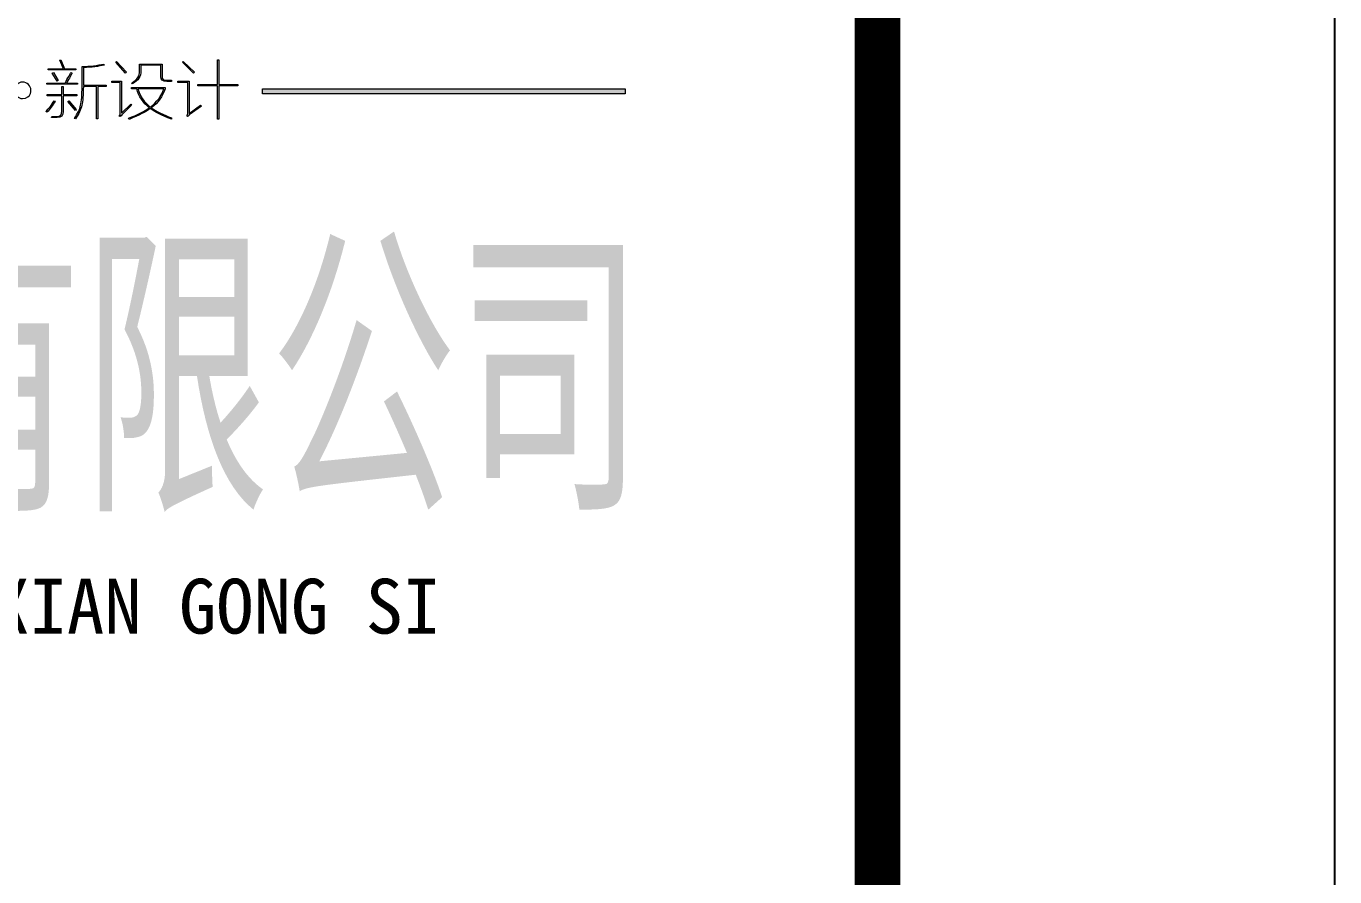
# Model space of a CAD drawing. Extents: x -191212 to 1245715665, y -234495 to 250873.
# Drawn here: x 296416 to 302138, y 4682 to 8403 of the extents above; entities that cross this region are included whole.
import ezdxf

# ---------------------------------------------------------------- set-up
doc = ezdxf.new("R2010")
doc.units = 0
doc.header["$LTSCALE"] = 500
doc.layers.get('0').update_dxf_attribs({"linetype": 'CONTINUOUS'})
doc.layers.add('PUB_TITLE', color=4, linetype='CONTINUOUS')
doc.layers.add('图层 1', color=7, linetype='CONTINUOUS')
doc.styles.add('-黑体', font='simhei.ttf', dxfattribs={"width": 0.8})

msp = doc.modelspace()

# ---------------------------------------------------------------- hatches: boundary and pattern name
msp.add_hatch(color=256).paths.add_polyline_path([(297450, 8129), (299035.2, 8129), (299035.2, 8107.5), (297450, 8107.5)])

# ---------------------------------------------------------------- linework, layer by layer
at = {"lineweight": 9}
for p, q in [((296563.1, 8254.4), (296567.6, 8256.6)), ((296578.8, 8217.3), (296563.1, 8254.4)), ((296567.6, 8256.6), (296584.5, 8217.3)), ((296807.6, 8245.4), (296811, 8248.7)), ((296850.2, 8198.3), (296807.6, 8245.4)), ((296811, 8248.7), (296854.8, 8201.7)), ((297099.3, 8245.4), (297102.6, 8248.7)), ((297147.5, 8198.3), (297099.3, 8245.4)), ((297102.6, 8248.7), (297152, 8201.7)), ((297252.9, 8256.6), (297258.5, 8256.6)), ((297252.9, 8147.8), (297252.9, 8256.6)), ((297258.5, 8256.6), (297258.5, 8147.8)), ((296512.7, 8211.7), (296512.7, 8217.3)), ((296512.7, 8217.3), (296578.8, 8217.3)), ((296633.8, 8211.7), (296512.7, 8211.7)), ((296530.6, 8197.2), (296535.1, 8200.5)), ((296551.9, 8162.4), (296530.6, 8197.2)), ((296535.1, 8200.5), (296556.4, 8165.8)), ((296584.5, 8217.3), (296633.8, 8217.3)), ((296633.8, 8217.3), (296633.8, 8211.7)), ((296854.8, 8201.7), (296850.2, 8198.3)), ((297152, 8201.7), (297147.5, 8198.3)), ((296556.4, 8165.8), (296551.9, 8162.4)), ((297166.5, 8142.2), (297166.5, 8147.8)), ((297166.5, 8147.8), (297252.9, 8147.8)), ((297252.9, 8142.2), (297166.5, 8142.2)), ((297252.9, 7996.4), (297252.9, 8142.2)), ((297258.5, 8147.8), (297341.5, 8147.8)), ((297341.5, 8142.2), (297258.5, 8142.2)), ((297258.5, 8142.2), (297258.5, 7996.4)), ((297341.5, 8147.8), (297341.5, 8142.2)), ((296597.9, 8073.8), (296602.4, 8077.2)), ((296631.6, 8034.5), (296597.9, 8073.8)), ((296602.4, 8077.2), (296634.9, 8039)), ((296634.9, 8039), (296631.6, 8034.5)), ((297258.5, 7996.4), (297252.9, 7996.4))]:
    msp.add_line(p, q, dxfattribs=at)
at = {"lineweight": 0}
for p, q in [((297450, 8129), (299035.2, 8129)), ((297450, 8107.5), (297450, 8129)), ((299035.2, 8107.5), (297450, 8107.5))]:
    msp.add_line(p, q, dxfattribs=at)
at = {"lineweight": 9}
for points in [[(296617, 8198.3), (296613.2, 8190.8), (296605.4, 8176.6), (296593.4, 8155.7)], [(296599, 8177), (296605.7, 8188.9), (296610.3, 8196.8), (296612.5, 8200.5)], [(296612.5, 8200.5), (296612.5, 8200.5), (296617, 8198.3), (296617, 8198.3)], [(296660.7, 8226.3), (296695.1, 8227.8), (296726.9, 8231.5), (296756.1, 8237.5)], [(296660.7, 8140), (296660.7, 8140), (296660.7, 8226.3), (296660.7, 8226.3)], [(296757.2, 8233.1), (296734, 8227.1), (296703.7, 8223.3), (296666.3, 8221.9)], [(296666.3, 8221.9), (296666.3, 8221.9), (296666.3, 8145.6), (296666.3, 8145.6)], [(296756.1, 8237.5), (296756.1, 8237.5), (296757.2, 8233.1), (296757.2, 8233.1)], [(296878.3, 8155.7), (296902.2, 8169.1), (296913.4, 8186.3), (296911.9, 8207.2)], [(296917.6, 8207.2), (296918.3, 8184.1), (296906.3, 8165.4), (296881.7, 8151.2)], [(296911.9, 8237.5), (296911.9, 8237.5), (297010.7, 8237.5), (297010.7, 8237.5)], [(296911.9, 8207.2), (296911.9, 8207.2), (296911.9, 8237.5), (296911.9, 8237.5)], [(297005, 8231.9), (297005, 8231.9), (296917.6, 8231.9), (296917.6, 8231.9)], [(296917.6, 8231.9), (296917.6, 8231.9), (296917.6, 8207.2), (296917.6, 8207.2)], [(297031.9, 8161.3), (297013.2, 8160.5), (297004.3, 8168), (297005, 8183.7)], [(297005, 8183.7), (297005, 8183.7), (297005, 8231.9), (297005, 8231.9)], [(297010.7, 8183.7), (297009.1, 8171.7), (297016.2, 8166.1), (297031.9, 8166.9)], [(297010.7, 8237.5), (297010.7, 8237.5), (297010.7, 8183.7), (297010.7, 8183.7)], [(296505.9, 8153.4), (296505.9, 8153.4), (296585.6, 8153.4), (296585.6, 8153.4)], [(296505.9, 8149), (296505.9, 8149), (296505.9, 8153.4), (296505.9, 8153.4)], [(296640.5, 8149), (296640.5, 8149), (296505.9, 8149), (296505.9, 8149)], [(296572.1, 8104.1), (296572.1, 8104.1), (296572.1, 8140), (296572.1, 8140)], [(296572.1, 8140), (296572.1, 8140), (296577.7, 8140), (296577.7, 8140)], [(296577.7, 8140), (296577.7, 8140), (296577.7, 8104.1), (296577.7, 8104.1)], [(296585.6, 8153.4), (296587.8, 8157.9), (296592.3, 8165.8), (296599, 8177)], [(296593.4, 8155.7), (296592.7, 8154.9), (296592.3, 8154.2), (296592.3, 8153.4)], [(296592.3, 8153.4), (296592.3, 8153.4), (296640.5, 8153.4), (296640.5, 8153.4)], [(296640.5, 8153.4), (296640.5, 8153.4), (296640.5, 8149), (296640.5, 8149)], [(296654, 8057), (296658.5, 8074.2), (296660.7, 8101.8), (296660.7, 8140)], [(296666.3, 8140), (296666.3, 8102.6), (296664.1, 8074.9), (296659.6, 8057)], [(296666.3, 8145.6), (296666.3, 8145.6), (296766.2, 8145.6), (296766.2, 8145.6)], [(296723.5, 8140), (296723.5, 8140), (296666.3, 8140), (296666.3, 8140)], [(296723.5, 7997.5), (296723.5, 7997.5), (296723.5, 8140), (296723.5, 8140)], [(296766.2, 8140), (296766.2, 8140), (296729.1, 8140), (296729.1, 8140)], [(296729.1, 8140), (296729.1, 8140), (296729.1, 7997.5), (296729.1, 7997.5)], [(296766.2, 8145.6), (296766.2, 8145.6), (296766.2, 8140), (296766.2, 8140)], [(296790.8, 8156.8), (296790.8, 8156.8), (296790.8, 8162.4), (296790.8, 8162.4)], [(296790.8, 8162.4), (296790.8, 8162.4), (296833.4, 8162.4), (296833.4, 8162.4)], [(296827.8, 8156.8), (296827.8, 8156.8), (296790.8, 8156.8), (296790.8, 8156.8)], [(296827.8, 8018.8), (296827.8, 8018.8), (296827.8, 8156.8), (296827.8, 8156.8)], [(296833.4, 8162.4), (296833.4, 8162.4), (296833.4, 8022.2), (296833.4, 8022.2)], [(296876.1, 8128.8), (296876.1, 8128.8), (296876.1, 8134.3), (296876.1, 8134.3)], [(296876.1, 8134.3), (296876.1, 8134.3), (297024.1, 8134.3), (297024.1, 8134.3)], [(296899.6, 8128.8), (296899.6, 8128.8), (296876.1, 8128.8), (296876.1, 8128.8)], [(296881.7, 8151.2), (296881.7, 8151.2), (296878.3, 8155.7), (296878.3, 8155.7)], [(296954.6, 8045.7), (296926.9, 8068.9), (296908.6, 8096.6), (296899.6, 8128.8)], [(296905.2, 8128.8), (296914.2, 8097.3), (296932.1, 8070.8), (296959, 8049.1)], [(297018.5, 8128.8), (297018.5, 8128.8), (296905.2, 8128.8), (296905.2, 8128.8)], [(296959, 8049.1), (296988.2, 8071.6), (297008, 8098.1), (297018.5, 8128.8)], [(297024.1, 8128.8), (297013.6, 8096.6), (296993.4, 8068.9), (296963.5, 8045.7)], [(297024.1, 8134.3), (297024.1, 8134.3), (297024.1, 8128.8), (297024.1, 8128.8)], [(297031.9, 8166.9), (297031.9, 8166.9), (297051, 8166.9), (297051, 8166.9)], [(297051, 8161.3), (297051, 8161.3), (297031.9, 8161.3), (297031.9, 8161.3)], [(297051, 8166.9), (297051, 8166.9), (297051, 8161.3), (297051, 8161.3)], [(297079.1, 8162.4), (297079.1, 8162.4), (297128.4, 8162.4), (297128.4, 8162.4)], [(297079.1, 8156.8), (297079.1, 8156.8), (297079.1, 8162.4), (297079.1, 8162.4)], [(297122.8, 8156.8), (297122.8, 8156.8), (297079.1, 8156.8), (297079.1, 8156.8)], [(297122.8, 8018.8), (297122.8, 8018.8), (297122.8, 8156.8), (297122.8, 8156.8)], [(297128.4, 8162.4), (297128.4, 8162.4), (297128.4, 8021.1), (297128.4, 8021.1)], [(296502.6, 8030.1), (296514.5, 8042), (296526.5, 8057.7), (296538.5, 8077.2)], [(296542.9, 8074.9), (296531.7, 8056.2), (296519.8, 8040.2), (296507.1, 8026.7)], [(296508.2, 8104.1), (296508.2, 8104.1), (296572.1, 8104.1), (296572.1, 8104.1)], [(296508.2, 8098.5), (296508.2, 8098.5), (296508.2, 8104.1), (296508.2, 8104.1)], [(296572.1, 8098.5), (296572.1, 8098.5), (296508.2, 8098.5), (296508.2, 8098.5)], [(296538.5, 8077.2), (296538.5, 8077.2), (296542.9, 8074.9), (296542.9, 8074.9)], [(296572.1, 8031.2), (296572.1, 8031.2), (296572.1, 8098.5), (296572.1, 8098.5)], [(296577.7, 8104.1), (296577.7, 8104.1), (296637.2, 8104.1), (296637.2, 8104.1)], [(296637.2, 8098.5), (296637.2, 8098.5), (296577.7, 8098.5), (296577.7, 8098.5)], [(296577.7, 8098.5), (296577.7, 8098.5), (296577.7, 8031.2), (296577.7, 8031.2)], [(296637.2, 8104.1), (296637.2, 8104.1), (296637.2, 8098.5), (296637.2, 8098.5)], [(296507.1, 8026.7), (296507.1, 8026.7), (296502.6, 8030.1), (296502.6, 8030.1)], [(296577.7, 8031.2), (296578.5, 8011.7), (296569.9, 8002.4), (296551.9, 8003.2)], [(296551.9, 8008.7), (296566.1, 8008), (296572.8, 8015.5), (296572.1, 8031.2)], [(296627.1, 7999.8), (296641.3, 8020), (296650.2, 8039), (296654, 8057)], [(296659.6, 8057), (296655.8, 8039), (296646.5, 8019.2), (296631.6, 7997.5)], [(296823.3, 8009.9), (296826.3, 8015.1), (296827.8, 8018.1), (296827.8, 8018.8)], [(296834.6, 8015.5), (296832.3, 8012.5), (296830.1, 8009.9), (296827.8, 8007.6)], [(296833.4, 8022.2), (296833.4, 8022.2), (296873.8, 8061.4), (296873.8, 8061.4)], [(296877.2, 8057), (296877.2, 8057), (296834.6, 8015.5), (296834.6, 8015.5)], [(296863.7, 8000.9), (296901.9, 8015.1), (296932.1, 8030.1), (296954.6, 8045.7)], [(296959, 8042.4), (296940.3, 8028.9), (296909.3, 8013.2), (296866, 7995.3)], [(296873.8, 8061.4), (296873.8, 8061.4), (296877.2, 8057), (296877.2, 8057)], [(297051, 7996.4), (297010.7, 8012.1), (296980, 8027.4), (296959, 8042.4)], [(296963.5, 8045.7), (296986.7, 8030.1), (297016.2, 8015.5), (297052.1, 8002)], [(297118.3, 8011), (297121.3, 8014.7), (297122.8, 8017.4), (297122.8, 8018.8)], [(297121.7, 8007.6), (297121.7, 8007.6), (297118.3, 8011), (297118.3, 8011)], [(297127.3, 8012.1), (297125, 8010.6), (297123.2, 8009.2), (297121.7, 8007.6)], [(297129.5, 8015.5), (297128.8, 8014.7), (297128, 8013.6), (297127.3, 8012.1)], [(297128.4, 8021.1), (297128.4, 8021.1), (297178.9, 8058.1), (297178.9, 8058.1)], [(297182.3, 8053.6), (297182.3, 8053.6), (297129.5, 8015.5), (297129.5, 8015.5)], [(297178.9, 8058.1), (297178.9, 8058.1), (297182.3, 8053.6), (297182.3, 8053.6)], [(296527.3, 8003.2), (296527.3, 8003.2), (296528.4, 8008.7), (296528.4, 8008.7)], [(296551.9, 8003.2), (296543.7, 8003.2), (296535.5, 8003.2), (296527.3, 8003.2)], [(296528.4, 8008.7), (296536.6, 8008.7), (296544.5, 8008.7), (296551.9, 8008.7)], [(296631.6, 7997.5), (296631.6, 7997.5), (296627.1, 7999.8), (296627.1, 7999.8)], [(296729.1, 7997.5), (296729.1, 7997.5), (296723.5, 7997.5), (296723.5, 7997.5)], [(296827.8, 8007.6), (296827.8, 8007.6), (296823.3, 8009.9), (296823.3, 8009.9)], [(296866, 7995.3), (296866, 7995.3), (296863.7, 8000.9), (296863.7, 8000.9)], [(297052.1, 8002), (297052.1, 8002), (297051, 7996.4), (297051, 7996.4)]]:
    msp.add_open_spline(points, degree=3, dxfattribs=at)
msp.add_open_spline([(296436.7, 8122.6), (296436.7, 8122.6), (296436.7, 8122.6), (296436.7, 8122.6), (296436.7, 8122.6), (296436.7, 8122.6), (296436.7, 8102.8), (296420.6, 8086.7), (296400.8, 8086.7), (296381, 8086.7), (296364.9, 8102.8), (296364.9, 8122.6), (296364.9, 8142.4), (296381, 8158.5), (296400.8, 8158.5), (296420.6, 8158.5), (296436.7, 8142.4), (296436.7, 8122.6)], degree=3, knots=[0, 0, 0, 0, 0.03125, 0.0625, 0.125, 0.25, 0.5, 1, 1, 1, 2, 2, 2, 3, 3, 3, 4, 4, 4, 4], dxfattribs=at)
at = {"layer": 'PUB_TITLE'}
msp.add_lwpolyline([(153538.4, -62566.7), (302138.4, -62566.7), (302138.4, 21433.3), (153538.4, 21433.3)], close=True, dxfattribs=at)
at = {"layer": 'PUB_TITLE', "const_width": 200}
msp.add_lwpolyline([(158538.4, -60566.7), (300138.4, -60566.7), (300138.4, 19433.3), (158538.4, 19433.3)], close=True, dxfattribs=at)
at = {"layer": '图层 1', "lineweight": 0}
msp.add_line((299035.2, 8129), (299035.2, 8107.5), dxfattribs=at)

# ---------------------------------------------------------------- texts
at = {"style": '-黑体', "width": 0.6}
msp.add_text('工程设计有限公司', height=1000, dxfattribs=at).set_placement((292570.1, 6387.8))
at = {"style": '-黑体'}
msp.add_text(' GONG CHENG SHE JI YOU XIAN GONG SI ', height=240, dxfattribs=at).set_placement((292512.8, 5746))

doc.saveas('drawing.dxf')
